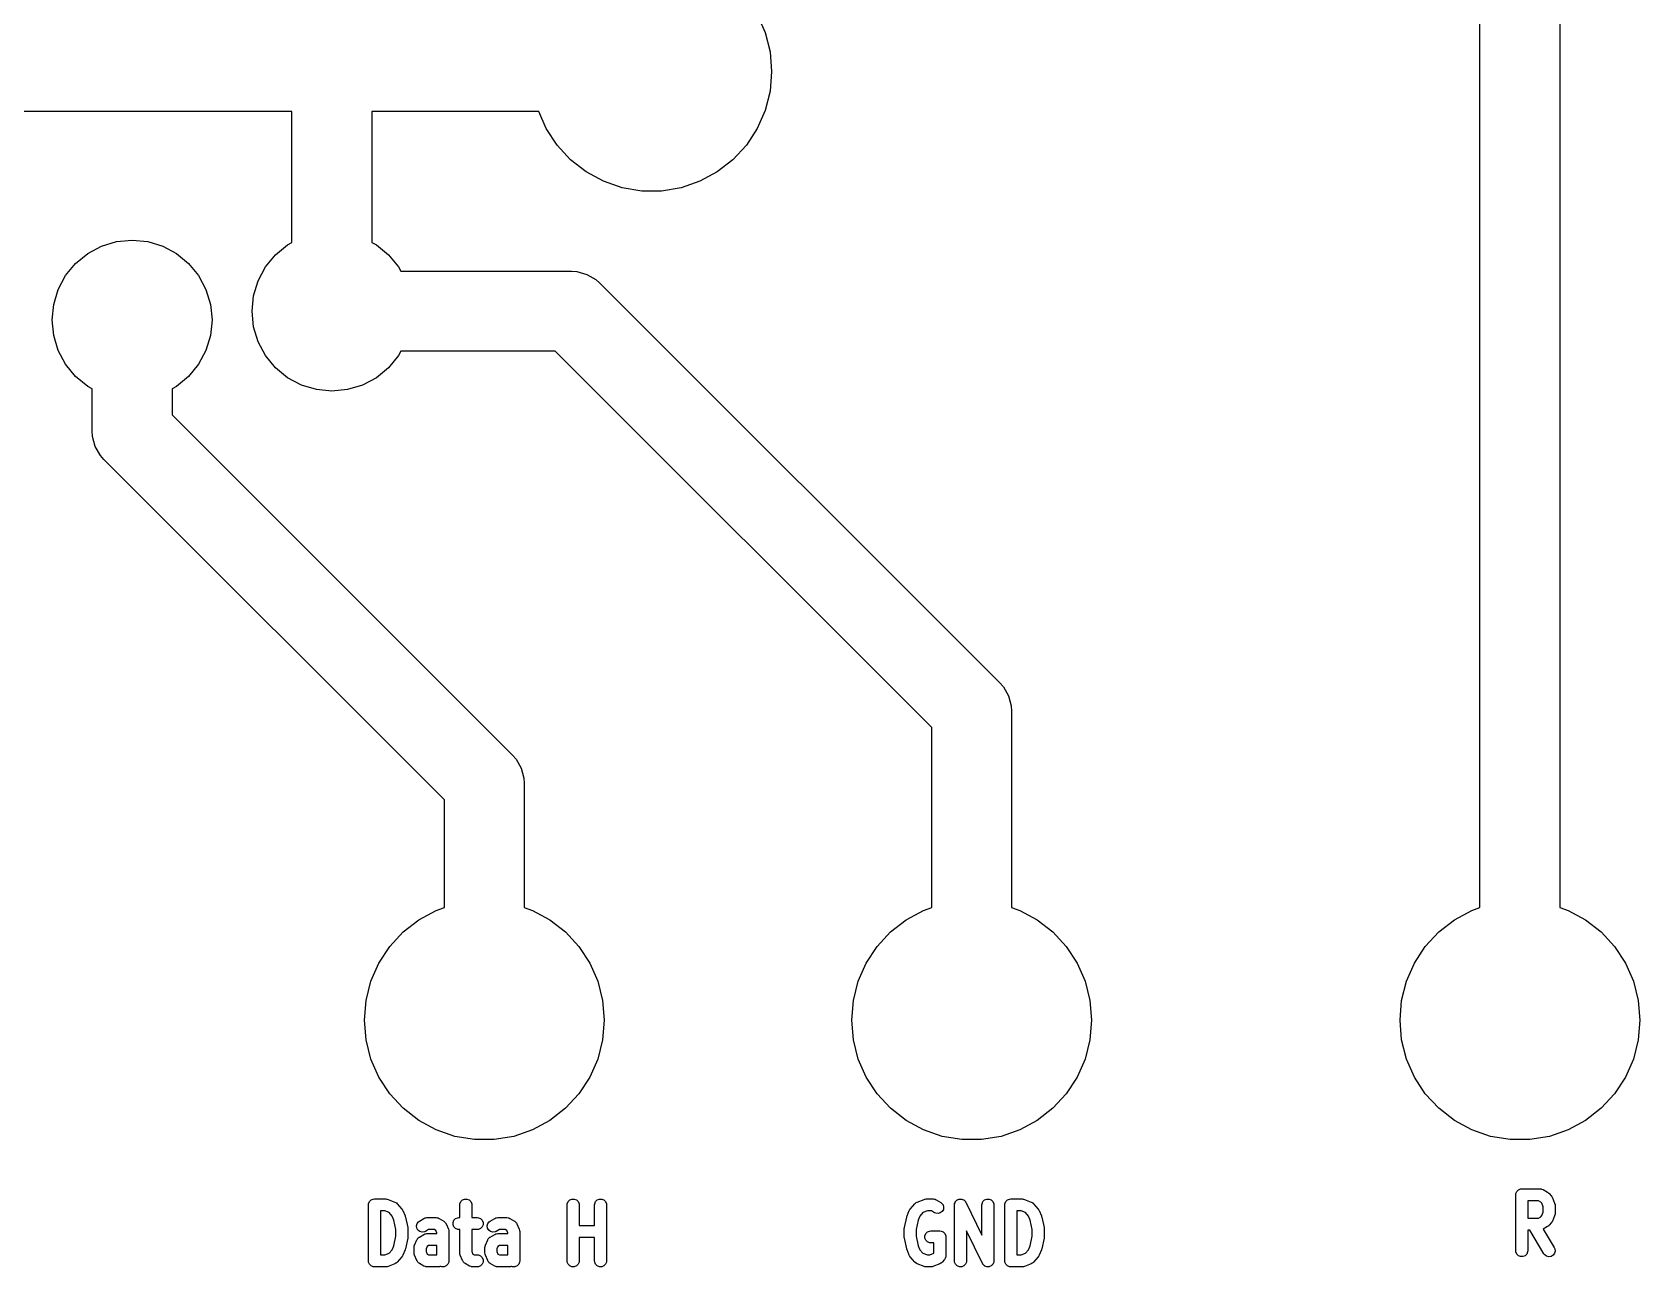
# Model space of a CAD drawing. Extents: x 133 to 168.5, y -122.5 to -86.4.
# Drawn here: x 148.4 to 168.51, y -120.11 to -104.65 of the extents above; entities that cross this region are included whole.
import ezdxf

# ---------------------------------------------------------------- set-up
doc = ezdxf.new("R2010")
doc.units = 0
doc.layers.add('BLACK', color=7, linetype='CONTINUOUS')

msp = doc.modelspace()

# ---------------------------------------------------------------- linework, layer by layer
at = {"layer": 'BLACK', "linetype": 'CONTINUOUS'}
for p, q in [((166.508, -115.609137), (166.508, -94)), ((167.508, -94), (167.508, -115.609137)), ((157.467211, -104.431579), (157.566726, -104.658451)), ((157.566726, -104.658451), (157.627542, -104.898608)), ((157.627542, -104.898608), (157.648, -105.1455)), ((157.648, -105.1455), (157.627542, -105.392392)), ((157.627542, -105.392392), (157.566726, -105.632549)), ((151.648, -105.6455), (144.590922, -105.6455)), ((151.648, -107.284327), (151.648, -105.6455)), ((154.734955, -105.6455), (152.648, -105.6455)), ((152.648, -105.6455), (152.648, -107.284327)), ((154.828789, -105.859421), (154.734955, -105.6455)), ((157.566726, -105.632549), (157.467211, -105.859421)), ((154.964289, -106.066819), (154.828789, -105.859421)), ((157.467211, -105.859421), (157.331711, -106.066819)), ((155.132078, -106.249086), (154.964289, -106.066819)), ((157.331711, -106.066819), (157.163922, -106.249086)), ((155.327578, -106.40125), (155.132078, -106.249086)), ((157.163922, -106.249086), (156.968422, -106.40125)), ((155.545457, -106.51916), (155.327578, -106.40125)), ((155.779772, -106.5996), (155.545457, -106.51916)), ((156.750543, -106.51916), (156.516228, -106.5996)), ((156.968422, -106.40125), (156.750543, -106.51916)), ((156.024131, -106.640377), (155.779772, -106.5996)), ((156.271869, -106.640377), (156.024131, -106.640377)), ((156.516228, -106.5996), (156.271869, -106.640377)), ((149.09243, -107.42253), (149.265317, -107.33012)), ((149.265317, -107.33012), (149.45291, -107.273215)), ((149.45291, -107.273215), (149.648, -107.254)), ((149.648, -107.254), (149.84309, -107.273215)), ((149.84309, -107.273215), (150.030683, -107.33012)), ((150.030683, -107.33012), (150.20357, -107.42253)), ((151.440893, -107.438393), (151.59243, -107.31403)), ((151.59243, -107.31403), (151.648, -107.284327)), ((152.648, -107.284327), (152.70357, -107.31403)), ((152.70357, -107.31403), (152.855107, -107.438393)), ((148.81653, -107.69843), (148.940893, -107.546893)), ((148.940893, -107.546893), (149.09243, -107.42253)), ((150.20357, -107.42253), (150.355107, -107.546893)), ((150.355107, -107.546893), (150.47947, -107.69843)), ((151.31653, -107.58993), (151.440893, -107.438393)), ((152.855107, -107.438393), (152.97947, -107.58993)), ((148.72412, -107.871317), (148.81653, -107.69843)), ((150.47947, -107.69843), (150.57188, -107.871317)), ((151.167215, -107.95041), (151.22412, -107.762817)), ((151.22412, -107.762817), (151.31653, -107.58993)), ((152.97947, -107.58993), (153.009173, -107.6455)), ((153.009173, -107.6455), (155.1455, -107.6455)), ((155.1455, -107.6455), (155.210748, -107.649777)), ((155.210748, -107.649777), (155.210763, -107.649777)), ((155.210763, -107.649777), (155.336842, -107.68356)), ((155.336842, -107.68356), (155.449881, -107.748823)), ((155.449881, -107.748823), (155.449896, -107.748838)), ((155.449896, -107.748838), (155.499053, -107.791947)), ((148.667215, -108.05891), (148.72412, -107.871317)), ((150.57188, -107.871317), (150.628785, -108.05891)), ((151.148, -108.1455), (151.167215, -107.95041)), ((155.499053, -107.791947), (160.503554, -112.796447)), ((148.648, -108.254), (148.667215, -108.05891)), ((150.628785, -108.05891), (150.648, -108.254)), ((151.167215, -108.34059), (151.148, -108.1455)), ((148.667215, -108.44909), (148.648, -108.254)), ((150.648, -108.254), (150.628785, -108.44909)), ((151.22412, -108.528183), (151.167215, -108.34059)), ((148.72412, -108.636683), (148.667215, -108.44909)), ((150.628785, -108.44909), (150.57188, -108.636683)), ((151.31653, -108.70107), (151.22412, -108.528183)), ((148.81653, -108.80957), (148.72412, -108.636683)), ((150.57188, -108.636683), (150.47947, -108.80957)), ((151.440893, -108.852607), (151.31653, -108.70107)), ((152.97947, -108.70107), (152.855107, -108.852607)), ((153.009173, -108.6455), (152.97947, -108.70107)), ((154.938394, -108.6455), (153.009173, -108.6455)), ((159.65, -113.357106), (154.938394, -108.6455)), ((148.940893, -108.961107), (148.81653, -108.80957)), ((149.09243, -109.08547), (148.940893, -108.961107)), ((150.355107, -108.961107), (150.20357, -109.08547)), ((150.47947, -108.80957), (150.355107, -108.961107)), ((151.59243, -108.97697), (151.440893, -108.852607)), ((151.765317, -109.06938), (151.59243, -108.97697)), ((152.70357, -108.97697), (152.530683, -109.06938)), ((152.855107, -108.852607), (152.70357, -108.97697)), ((149.148, -109.115172), (149.09243, -109.08547)), ((149.148, -109.648), (149.148, -109.115172)), ((150.20357, -109.08547), (150.148, -109.115172)), ((150.148, -109.115172), (150.148, -109.440894)), ((151.95291, -109.126285), (151.765317, -109.06938)), ((152.148, -109.1455), (151.95291, -109.126285)), ((152.34309, -109.126285), (152.148, -109.1455)), ((152.530683, -109.06938), (152.34309, -109.126285)), ((150.148, -109.440894), (154.407553, -113.700447)), ((149.152277, -109.713247), (149.148, -109.648)), ((149.152277, -109.713263), (149.152277, -109.713247)), ((149.18606, -109.839342), (149.152277, -109.713263)), ((149.251323, -109.952381), (149.18606, -109.839342)), ((149.251338, -109.952396), (149.251323, -109.952381)), ((149.294447, -110.001553), (149.251338, -109.952396)), ((153.554, -114.261106), (149.294447, -110.001553)), ((160.503554, -112.796447), (160.546661, -112.845603)), ((160.546661, -112.845603), (160.546677, -112.845619)), ((160.546677, -112.845619), (160.61194, -112.958658)), ((160.61194, -112.958658), (160.645723, -113.084737)), ((160.645723, -113.084737), (160.645723, -113.084752)), ((160.645723, -113.084752), (160.65, -113.15)), ((160.65, -113.15), (160.65, -115.609137)), ((159.65, -115.609137), (159.65, -113.357106)), ((154.407553, -113.700447), (154.450661, -113.749603)), ((154.450661, -113.749603), (154.450677, -113.749619)), ((154.450677, -113.749619), (154.51594, -113.862658)), ((154.51594, -113.862658), (154.549723, -113.988737)), ((154.549723, -113.988737), (154.549723, -113.988752)), ((154.549723, -113.988752), (154.554, -114.054)), ((154.554, -114.054), (154.554, -115.609137)), ((153.554, -115.609137), (153.554, -114.261106)), ((153.451457, -115.64434), (153.554, -115.609137)), ((154.554, -115.609137), (154.656543, -115.64434)), ((159.547457, -115.64434), (159.65, -115.609137)), ((160.65, -115.609137), (160.752543, -115.64434)), ((166.405457, -115.64434), (166.508, -115.609137)), ((167.508, -115.609137), (167.610543, -115.64434)), ((153.038078, -115.914414), (153.233578, -115.76225)), ((153.233578, -115.76225), (153.451457, -115.64434)), ((154.656543, -115.64434), (154.874422, -115.76225)), ((154.874422, -115.76225), (155.069922, -115.914414)), ((159.134078, -115.914414), (159.329578, -115.76225)), ((159.329578, -115.76225), (159.547457, -115.64434)), ((160.752543, -115.64434), (160.970422, -115.76225)), ((160.970422, -115.76225), (161.165922, -115.914414)), ((165.992078, -115.914414), (166.187578, -115.76225)), ((166.187578, -115.76225), (166.405457, -115.64434)), ((167.610543, -115.64434), (167.828422, -115.76225)), ((167.828422, -115.76225), (168.023922, -115.914414)), ((152.870289, -116.096681), (153.038078, -115.914414)), ((155.069922, -115.914414), (155.237711, -116.096681)), ((158.966289, -116.096681), (159.134078, -115.914414)), ((161.165922, -115.914414), (161.333711, -116.096681)), ((165.824289, -116.096681), (165.992078, -115.914414)), ((168.023922, -115.914414), (168.191711, -116.096681)), ((152.734789, -116.304079), (152.870289, -116.096681)), ((155.237711, -116.096681), (155.373211, -116.304079)), ((158.830789, -116.304079), (158.966289, -116.096681)), ((161.333711, -116.096681), (161.469211, -116.304079)), ((165.688789, -116.304079), (165.824289, -116.096681)), ((168.191711, -116.096681), (168.327211, -116.304079)), ((152.635274, -116.530951), (152.734789, -116.304079)), ((155.373211, -116.304079), (155.472726, -116.530951)), ((158.731274, -116.530951), (158.830789, -116.304079)), ((161.469211, -116.304079), (161.568726, -116.530951)), ((165.589274, -116.530951), (165.688789, -116.304079)), ((168.327211, -116.304079), (168.426726, -116.530951)), ((152.574458, -116.771108), (152.635274, -116.530951)), ((155.472726, -116.530951), (155.533542, -116.771108)), ((158.670458, -116.771108), (158.731274, -116.530951)), ((161.568726, -116.530951), (161.629542, -116.771108)), ((165.528458, -116.771108), (165.589274, -116.530951)), ((168.426726, -116.530951), (168.487542, -116.771108)), ((152.554, -117.018), (152.574458, -116.771108)), ((155.533542, -116.771108), (155.554, -117.018)), ((158.65, -117.018), (158.670458, -116.771108)), ((161.629542, -116.771108), (161.65, -117.018)), ((165.508, -117.018), (165.528458, -116.771108)), ((168.487542, -116.771108), (168.508, -117.018)), ((152.574458, -117.264892), (152.554, -117.018)), ((155.554, -117.018), (155.533542, -117.264892)), ((158.670458, -117.264892), (158.65, -117.018)), ((161.65, -117.018), (161.629542, -117.264892)), ((165.528458, -117.264892), (165.508, -117.018)), ((168.508, -117.018), (168.487542, -117.264892)), ((152.635274, -117.505049), (152.574458, -117.264892)), ((155.533542, -117.264892), (155.472726, -117.505049)), ((158.731274, -117.505049), (158.670458, -117.264892)), ((161.629542, -117.264892), (161.568726, -117.505049)), ((165.589274, -117.505049), (165.528458, -117.264892)), ((168.487542, -117.264892), (168.426726, -117.505049)), ((152.734789, -117.731921), (152.635274, -117.505049)), ((155.472726, -117.505049), (155.373211, -117.731921)), ((158.830789, -117.731921), (158.731274, -117.505049)), ((161.568726, -117.505049), (161.469211, -117.731921)), ((165.688789, -117.731921), (165.589274, -117.505049)), ((168.426726, -117.505049), (168.327211, -117.731921)), ((152.870289, -117.939319), (152.734789, -117.731921)), ((155.373211, -117.731921), (155.237711, -117.939319)), ((158.966289, -117.939319), (158.830789, -117.731921)), ((161.469211, -117.731921), (161.333711, -117.939319)), ((165.824289, -117.939319), (165.688789, -117.731921)), ((168.327211, -117.731921), (168.191711, -117.939319)), ((153.038078, -118.121586), (152.870289, -117.939319)), ((155.237711, -117.939319), (155.069922, -118.121586)), ((159.134078, -118.121586), (158.966289, -117.939319)), ((161.333711, -117.939319), (161.165922, -118.121586)), ((165.992078, -118.121586), (165.824289, -117.939319)), ((168.191711, -117.939319), (168.023922, -118.121586)), ((153.233578, -118.27375), (153.038078, -118.121586)), ((155.069922, -118.121586), (154.874422, -118.27375)), ((159.329578, -118.27375), (159.134078, -118.121586)), ((161.165922, -118.121586), (160.970422, -118.27375)), ((166.187578, -118.27375), (165.992078, -118.121586)), ((168.023922, -118.121586), (167.828422, -118.27375)), ((153.451457, -118.39166), (153.233578, -118.27375)), ((153.685772, -118.4721), (153.451457, -118.39166)), ((154.656543, -118.39166), (154.422228, -118.4721)), ((154.874422, -118.27375), (154.656543, -118.39166)), ((159.547457, -118.39166), (159.329578, -118.27375)), ((159.781772, -118.4721), (159.547457, -118.39166)), ((160.752543, -118.39166), (160.518228, -118.4721)), ((160.970422, -118.27375), (160.752543, -118.39166)), ((166.405457, -118.39166), (166.187578, -118.27375)), ((166.639772, -118.4721), (166.405457, -118.39166)), ((167.610543, -118.39166), (167.376228, -118.4721)), ((167.828422, -118.27375), (167.610543, -118.39166)), ((153.930131, -118.512877), (153.685772, -118.4721)), ((154.177869, -118.512877), (153.930131, -118.512877)), ((154.422228, -118.4721), (154.177869, -118.512877)), ((160.026131, -118.512877), (159.781772, -118.4721)), ((160.273869, -118.512877), (160.026131, -118.512877)), ((160.518228, -118.4721), (160.273869, -118.512877)), ((166.884131, -118.512877), (166.639772, -118.4721)), ((167.131869, -118.512877), (166.884131, -118.512877)), ((167.376228, -118.4721), (167.131869, -118.512877)), ((166.955409, -119.203777), (166.95685, -119.189145)), ((166.955409, -119.903777), (166.955409, -119.203777)), ((166.95685, -119.189145), (166.968049, -119.162109)), ((166.968049, -119.162109), (166.988741, -119.141417)), ((166.988741, -119.141417), (167.015777, -119.130218)), ((167.015777, -119.130218), (167.030409, -119.128777)), ((167.030409, -119.128777), (167.25898, -119.128777)), ((167.25898, -119.128777), (167.273612, -119.130218)), ((167.273612, -119.130218), (167.278338, -119.132175)), ((167.278338, -119.132175), (167.283405, -119.132866)), ((167.283405, -119.132866), (167.29677, -119.138993)), ((167.29677, -119.138993), (167.353913, -119.172326)), ((167.353913, -119.172326), (167.360725, -119.177254)), ((167.360725, -119.177254), (167.362452, -119.17813)), ((167.362452, -119.17813), (167.36404, -119.179652)), ((167.36404, -119.179652), (167.365825, -119.180943)), ((167.365825, -119.180943), (167.366997, -119.182485)), ((167.366997, -119.182485), (167.373068, -119.188302)), ((167.373068, -119.188302), (167.401639, -119.221636)), ((167.401639, -119.221636), (167.405163, -119.226673)), ((167.405163, -119.226673), (167.406541, -119.228018)), ((167.406541, -119.228018), (167.408153, -119.230947)), ((167.408153, -119.230947), (167.410067, -119.233683)), ((167.410067, -119.233683), (167.410664, -119.235509)), ((167.410664, -119.235509), (167.41363, -119.240899)), ((167.41363, -119.240899), (167.442202, -119.307566)), ((152.604409, -119.330777), (152.60585, -119.316145)), ((152.604409, -120.030777), (152.604409, -119.330777)), ((152.60585, -119.316145), (152.617049, -119.289109)), ((152.617049, -119.289109), (152.637741, -119.268417)), ((152.637741, -119.268417), (152.664777, -119.257218)), ((152.664777, -119.257218), (152.679409, -119.255777)), ((152.679409, -119.255777), (152.822266, -119.255777)), ((152.808197, -119.405777), (152.754409, -119.405777)), ((152.754409, -119.405777), (152.754409, -119.955777)), ((152.863272, -119.427195), (152.808197, -119.405777)), ((152.822266, -119.255777), (152.834096, -119.256942)), ((152.834096, -119.256942), (152.83529, -119.256916)), ((152.83529, -119.256916), (152.836082, -119.257137)), ((152.836082, -119.257137), (152.836898, -119.257218)), ((152.836898, -119.257218), (152.837997, -119.257673)), ((152.837997, -119.257673), (152.849449, -119.260877)), ((152.849449, -119.260877), (152.935163, -119.294209)), ((152.900709, -119.470872), (152.863272, -119.427195)), ((152.935163, -119.294209), (152.948278, -119.300856)), ((152.948278, -119.300856), (152.950975, -119.303438)), ((152.950975, -119.303438), (152.954308, -119.305129)), ((152.954308, -119.305129), (152.964924, -119.315301)), ((152.964924, -119.315301), (153.022068, -119.381968)), ((153.022068, -119.381968), (153.025594, -119.387008)), ((153.025594, -119.387008), (153.026971, -119.388352)), ((153.026971, -119.388352), (153.02858, -119.391276)), ((153.02858, -119.391276), (153.030496, -119.394015)), ((153.030496, -119.394015), (153.031094, -119.395846)), ((153.031094, -119.395846), (153.034059, -119.401234)), ((153.034059, -119.401234), (153.06263, -119.4679)), ((153.747266, -119.330777), (153.748707, -119.316145)), ((153.747266, -119.48911), (153.747266, -119.330777)), ((153.748707, -119.316145), (153.759906, -119.289109)), ((153.759906, -119.289109), (153.780598, -119.268417)), ((153.780598, -119.268417), (153.807634, -119.257218)), ((153.807634, -119.257218), (153.836898, -119.257218)), ((153.836898, -119.257218), (153.863934, -119.268417)), ((153.863934, -119.268417), (153.884626, -119.289109)), ((153.884626, -119.289109), (153.895825, -119.316145)), ((153.895825, -119.316145), (153.897266, -119.330777)), ((153.897266, -119.330777), (153.897266, -119.48911)), ((155.090123, -119.330777), (155.091564, -119.316145)), ((155.090123, -120.030777), (155.090123, -119.330777)), ((155.091564, -119.316145), (155.102763, -119.289109)), ((155.102763, -119.289109), (155.123455, -119.268417)), ((155.123455, -119.268417), (155.150491, -119.257218)), ((155.150491, -119.257218), (155.179755, -119.257218)), ((155.179755, -119.257218), (155.206791, -119.268417)), ((155.206791, -119.268417), (155.227483, -119.289109)), ((155.227483, -119.289109), (155.238682, -119.316145)), ((155.238682, -119.316145), (155.240123, -119.330777)), ((155.240123, -119.330777), (155.240123, -119.58911)), ((155.43298, -119.330777), (155.434421, -119.316145)), ((155.43298, -119.58911), (155.43298, -119.330777)), ((155.434421, -119.316145), (155.44562, -119.289109)), ((155.44562, -119.289109), (155.466312, -119.268417)), ((155.466312, -119.268417), (155.493348, -119.257218)), ((155.493348, -119.257218), (155.522612, -119.257218)), ((155.522612, -119.257218), (155.549648, -119.268417)), ((155.549648, -119.268417), (155.57034, -119.289109)), ((155.57034, -119.289109), (155.581539, -119.316145)), ((155.581539, -119.316145), (155.58298, -119.330777)), ((155.58298, -119.330777), (155.58298, -120.030777)), ((159.341473, -119.467901), (159.370044, -119.401234)), ((159.370044, -119.401234), (159.373008, -119.395846)), ((159.373008, -119.395846), (159.373607, -119.394015)), ((159.373607, -119.394015), (159.375522, -119.391277)), ((159.375522, -119.391277), (159.377132, -119.388352)), ((159.377132, -119.388352), (159.37851, -119.387006)), ((159.37851, -119.387006), (159.382036, -119.381968)), ((159.382036, -119.381968), (159.439179, -119.3153)), ((159.439179, -119.3153), (159.449795, -119.305129)), ((159.449795, -119.305129), (159.453127, -119.303438)), ((159.453127, -119.303438), (159.455825, -119.300856)), ((159.455825, -119.300856), (159.46894, -119.29421)), ((159.46894, -119.29421), (159.554653, -119.260877)), ((159.540831, -119.427194), (159.503395, -119.470869)), ((159.595908, -119.405777), (159.540831, -119.427194)), ((159.554653, -119.260877), (159.566106, -119.257673)), ((159.566106, -119.257673), (159.567205, -119.257218)), ((159.567205, -119.257218), (159.56802, -119.257137)), ((159.56802, -119.257137), (159.568813, -119.256916)), ((159.568813, -119.256916), (159.570006, -119.256942)), ((159.570006, -119.256942), (159.581837, -119.255777)), ((159.581837, -119.255777), (159.667552, -119.255777)), ((159.647276, -119.405777), (159.595908, -119.405777)), ((159.686904, -119.428894), (159.647276, -119.405777)), ((159.667552, -119.255777), (159.682184, -119.257218)), ((159.682184, -119.257218), (159.686909, -119.259175)), ((159.700269, -119.435022), (159.686904, -119.428894)), ((159.686909, -119.259175), (159.691978, -119.259866)), ((159.691978, -119.259866), (159.705342, -119.265994)), ((159.729265, -119.438971), (159.700269, -119.435022)), ((159.705342, -119.265994), (159.762485, -119.299327)), ((159.757564, -119.431524), (159.729265, -119.438971)), ((159.78086, -119.413813), (159.757564, -119.431524)), ((159.762485, -119.299327), (159.774398, -119.307944)), ((159.774398, -119.307944), (159.792108, -119.33124)), ((159.795606, -119.388536), (159.78086, -119.413813)), ((159.792108, -119.33124), (159.799555, -119.35954)), ((159.799555, -119.35954), (159.795606, -119.388536)), ((159.935409, -119.330777), (159.9362, -119.322744)), ((159.935409, -120.030777), (159.935409, -119.330777)), ((159.936077, -119.320787), (159.93652, -119.319492)), ((159.9362, -119.322744), (159.936077, -119.320787)), ((159.93652, -119.319492), (159.93685, -119.316145)), ((159.93685, -119.316145), (159.941563, -119.304764)), ((159.941563, -119.304764), (159.945558, -119.293102)), ((159.945558, -119.293102), (159.947136, -119.291311)), ((159.947136, -119.291311), (159.948049, -119.289109)), ((159.948049, -119.289109), (159.95676, -119.280397)), ((159.95676, -119.280397), (159.964912, -119.271153)), ((159.964912, -119.271153), (159.967054, -119.270103)), ((159.967054, -119.270103), (159.968741, -119.268417)), ((159.968741, -119.268417), (159.980123, -119.263702)), ((159.980123, -119.263702), (159.991193, -119.25828)), ((159.991193, -119.25828), (159.993574, -119.25813)), ((159.993574, -119.25813), (159.995777, -119.257218)), ((159.995777, -119.257218), (160.008096, -119.257218)), ((160.008096, -119.257218), (160.020399, -119.256445)), ((160.020399, -119.256445), (160.022656, -119.257218)), ((160.022656, -119.257218), (160.025041, -119.257218)), ((160.025041, -119.257218), (160.036421, -119.261931)), ((160.036421, -119.261931), (160.048084, -119.265926)), ((160.048084, -119.265926), (160.049874, -119.267504)), ((160.049874, -119.267504), (160.052077, -119.268417)), ((160.052077, -119.268417), (160.060788, -119.277128)), ((160.060788, -119.277128), (160.070033, -119.28528)), ((160.070033, -119.28528), (160.071802, -119.288142)), ((160.071802, -119.288142), (160.072769, -119.289109)), ((160.072769, -119.289109), (160.073518, -119.290919)), ((160.073518, -119.290919), (160.077764, -119.297787)), ((160.077764, -119.297787), (160.278266, -119.707145)), ((160.278266, -119.330777), (160.279707, -119.316145)), ((160.278266, -119.707145), (160.278266, -119.330777)), ((160.279707, -119.316145), (160.290906, -119.289109)), ((160.290906, -119.289109), (160.311598, -119.268417)), ((160.311598, -119.268417), (160.338634, -119.257218)), ((160.338634, -119.257218), (160.367898, -119.257218)), ((160.367898, -119.257218), (160.394934, -119.268417)), ((160.394934, -119.268417), (160.415626, -119.289109)), ((160.415626, -119.289109), (160.426825, -119.316145)), ((160.426825, -119.316145), (160.428266, -119.330777)), ((160.428266, -119.330777), (160.428266, -120.030777)), ((160.56398, -119.330777), (160.565421, -119.316145)), ((160.56398, -120.030777), (160.56398, -119.330777)), ((160.565421, -119.316145), (160.57662, -119.289109)), ((160.57662, -119.289109), (160.597312, -119.268417)), ((160.597312, -119.268417), (160.624348, -119.257218)), ((160.624348, -119.257218), (160.63898, -119.255777)), ((160.63898, -119.255777), (160.781837, -119.255777)), ((160.767768, -119.405777), (160.71398, -119.405777)), ((160.71398, -119.405777), (160.71398, -119.955777)), ((160.822843, -119.427195), (160.767768, -119.405777)), ((160.781837, -119.255777), (160.793667, -119.256942)), ((160.793667, -119.256942), (160.794861, -119.256916)), ((160.794861, -119.256916), (160.795653, -119.257137)), ((160.795653, -119.257137), (160.796469, -119.257218)), ((160.796469, -119.257218), (160.797568, -119.257673)), ((160.797568, -119.257673), (160.80902, -119.260877)), ((160.80902, -119.260877), (160.894734, -119.294209)), ((160.86028, -119.470872), (160.822843, -119.427195)), ((160.894734, -119.294209), (160.907849, -119.300856)), ((160.907849, -119.300856), (160.910546, -119.303438)), ((160.910546, -119.303438), (160.913879, -119.305129)), ((160.913879, -119.305129), (160.924495, -119.315301)), ((160.924495, -119.315301), (160.981639, -119.381968)), ((160.981639, -119.381968), (160.985165, -119.387008)), ((160.985165, -119.387008), (160.986542, -119.388352)), ((160.986542, -119.388352), (160.988151, -119.391276)), ((160.988151, -119.391276), (160.990067, -119.394015)), ((160.990067, -119.394015), (160.990665, -119.395846)), ((160.990665, -119.395846), (160.99363, -119.401234)), ((160.99363, -119.401234), (161.022201, -119.4679)), ((167.238704, -119.278777), (167.105409, -119.278777)), ((167.105409, -119.278777), (167.105409, -119.495444)), ((167.267408, -119.29552), (167.238704, -119.278777)), ((167.280279, -119.310537), (167.267408, -119.29552)), ((167.280278, -119.463684), (167.298266, -119.421714)), ((167.298266, -119.352504), (167.280279, -119.310537)), ((167.298266, -119.421714), (167.298266, -119.352504)), ((167.442202, -119.307566), (167.446641, -119.321582)), ((167.446641, -119.452638), (167.442202, -119.466654)), ((167.446641, -119.321582), (167.446646, -119.322047)), ((167.446646, -119.452172), (167.446641, -119.452638)), ((167.446646, -119.322047), (167.446825, -119.322478)), ((167.446825, -119.451742), (167.446646, -119.452172)), ((167.446825, -119.322478), (167.448266, -119.33711)), ((167.448266, -119.43711), (167.446825, -119.451742)), ((167.448266, -119.33711), (167.448266, -119.43711)), ((152.921886, -119.520286), (152.900709, -119.470872)), ((152.947266, -119.638722), (152.921886, -119.520286)), ((152.947266, -119.722831), (152.947266, -119.638722)), ((153.06263, -119.4679), (153.064832, -119.474854)), ((153.064832, -119.474854), (153.067029, -119.481729)), ((153.067029, -119.481729), (153.095601, -119.615062)), ((153.095601, -119.615062), (153.095685, -119.615808)), ((153.095685, -119.615808), (153.095825, -119.616145)), ((153.095825, -119.616145), (153.096491, -119.622916)), ((153.096491, -119.622916), (153.097258, -119.629671)), ((153.097258, -119.629671), (153.097192, -119.630028)), ((153.097192, -119.630028), (153.097266, -119.630777)), ((153.097266, -119.630777), (153.097266, -119.730777)), ((153.204548, -119.592874), (153.211995, -119.564575)), ((153.208498, -119.62187), (153.204548, -119.592874)), ((153.223243, -119.647147), (153.208498, -119.62187)), ((153.211995, -119.564575), (153.229706, -119.541278)), ((153.24654, -119.664858), (153.223243, -119.647147)), ((153.229706, -119.541278), (153.241618, -119.532661)), ((153.241618, -119.532661), (153.298761, -119.499327)), ((153.298761, -119.499327), (153.312126, -119.493199)), ((153.312126, -119.493199), (153.317194, -119.492508)), ((153.317194, -119.492508), (153.32192, -119.490551)), ((153.356828, -119.63911), (153.3172, -119.662227)), ((153.32192, -119.490551), (153.336552, -119.48911)), ((153.336552, -119.48911), (153.450837, -119.48911)), ((153.430561, -119.63911), (153.356828, -119.63911)), ((153.448799, -119.649749), (153.430561, -119.63911)), ((153.461552, -119.679504), (153.448799, -119.649749)), ((153.450837, -119.48911), (153.465469, -119.490551)), ((153.465469, -119.490551), (153.470194, -119.492508)), ((153.470194, -119.492508), (153.475263, -119.493199)), ((153.475263, -119.493199), (153.488628, -119.499327)), ((153.488628, -119.499327), (153.545771, -119.532661)), ((153.545771, -119.532661), (153.547856, -119.534169)), ((153.547856, -119.534169), (153.548883, -119.53458)), ((153.548883, -119.53458), (153.550197, -119.535863)), ((153.550197, -119.535863), (153.557684, -119.541278)), ((153.557684, -119.541278), (153.563249, -119.548599)), ((153.563249, -119.548599), (153.569827, -119.555018)), ((153.569827, -119.555018), (153.57428, -119.56311)), ((153.57428, -119.56311), (153.575394, -119.564575)), ((153.575394, -119.564575), (153.575675, -119.565645)), ((153.575675, -119.565645), (153.576916, -119.567899)), ((153.576916, -119.567899), (153.605488, -119.634566)), ((153.605488, -119.634566), (153.609927, -119.648582)), ((153.609927, -119.648582), (153.609932, -119.649047)), ((153.609932, -119.649047), (153.610111, -119.649478)), ((153.610111, -119.649478), (153.611552, -119.66411)), ((153.662992, -119.549478), (153.674191, -119.522442)), ((153.662992, -119.578742), (153.662992, -119.549478)), ((153.674191, -119.605778), (153.662992, -119.578742)), ((153.674191, -119.522442), (153.694883, -119.50175)), ((153.694883, -119.62647), (153.674191, -119.605778)), ((153.694883, -119.50175), (153.721919, -119.490551)), ((153.721919, -119.637669), (153.694883, -119.62647)), ((153.721919, -119.490551), (153.736551, -119.48911)), ((153.736551, -119.63911), (153.721919, -119.637669)), ((153.736551, -119.48911), (153.747266, -119.48911)), ((153.747266, -119.63911), (153.736551, -119.63911)), ((153.747266, -119.930777), (153.747266, -119.63911)), ((153.897266, -119.48911), (153.965123, -119.48911)), ((153.965123, -119.63911), (153.897266, -119.63911)), ((153.897266, -119.63911), (153.897266, -119.915383)), ((153.965123, -119.48911), (153.979755, -119.490551)), ((153.979755, -119.637669), (153.965123, -119.63911)), ((153.979755, -119.490551), (154.006791, -119.50175)), ((154.006791, -119.62647), (153.979755, -119.637669)), ((154.006791, -119.50175), (154.027483, -119.522442)), ((154.027483, -119.605778), (154.006791, -119.62647)), ((154.027483, -119.522442), (154.038682, -119.549478)), ((154.038682, -119.578742), (154.027483, -119.605778)), ((154.038682, -119.549478), (154.038682, -119.578742)), ((154.090262, -119.592874), (154.097709, -119.564575)), ((154.094212, -119.62187), (154.090262, -119.592874)), ((154.108957, -119.647147), (154.094212, -119.62187)), ((154.097709, -119.564575), (154.11542, -119.541278)), ((154.132254, -119.664858), (154.108957, -119.647147)), ((154.11542, -119.541278), (154.127332, -119.532661)), ((154.127332, -119.532661), (154.184475, -119.499327)), ((154.184475, -119.499327), (154.19784, -119.493199)), ((154.19784, -119.493199), (154.202908, -119.492508)), ((154.202908, -119.492508), (154.207634, -119.490551)), ((154.242542, -119.63911), (154.202914, -119.662227)), ((154.207634, -119.490551), (154.222266, -119.48911)), ((154.222266, -119.48911), (154.336551, -119.48911)), ((154.316275, -119.63911), (154.242542, -119.63911)), ((154.334513, -119.649749), (154.316275, -119.63911)), ((154.347266, -119.679504), (154.334513, -119.649749)), ((154.336551, -119.48911), (154.351183, -119.490551)), ((154.351183, -119.490551), (154.355908, -119.492508)), ((154.355908, -119.492508), (154.360977, -119.493199)), ((154.360977, -119.493199), (154.374342, -119.499327)), ((154.374342, -119.499327), (154.431485, -119.532661)), ((154.431485, -119.532661), (154.43357, -119.534169)), ((154.43357, -119.534169), (154.434597, -119.53458)), ((154.434597, -119.53458), (154.435911, -119.535863)), ((154.435911, -119.535863), (154.443398, -119.541278)), ((154.443398, -119.541278), (154.448963, -119.548599)), ((154.448963, -119.548599), (154.455541, -119.555018)), ((154.455541, -119.555018), (154.459994, -119.56311)), ((154.459994, -119.56311), (154.461108, -119.564575)), ((154.461108, -119.564575), (154.461389, -119.565645)), ((154.461389, -119.565645), (154.46263, -119.567899)), ((154.46263, -119.567899), (154.491202, -119.634566)), ((154.491202, -119.634566), (154.495641, -119.648582)), ((154.495641, -119.648582), (154.495646, -119.649047)), ((154.495646, -119.649047), (154.495825, -119.649478)), ((154.495825, -119.649478), (154.497266, -119.66411)), ((155.240123, -119.58911), (155.43298, -119.58911)), ((159.306837, -119.630777), (159.30691, -119.630028)), ((159.306837, -119.730777), (159.306837, -119.630777)), ((159.306845, -119.629671), (159.307611, -119.622916)), ((159.30691, -119.630028), (159.306845, -119.629671)), ((159.307611, -119.622916), (159.308278, -119.616145)), ((159.308278, -119.616145), (159.308417, -119.615808)), ((159.308417, -119.615808), (159.308502, -119.615062)), ((159.308502, -119.615062), (159.337074, -119.481729)), ((159.337074, -119.481729), (159.339288, -119.474797)), ((159.339288, -119.474797), (159.341473, -119.467901)), ((159.482216, -119.520286), (159.456837, -119.638722)), ((159.456837, -119.638722), (159.456837, -119.722831)), ((159.503395, -119.470869), (159.482216, -119.520286)), ((160.285911, -120.063767), (160.085409, -119.654408)), ((160.085409, -119.654408), (160.085409, -120.030777)), ((160.881457, -119.520286), (160.86028, -119.470872)), ((160.906837, -119.638722), (160.881457, -119.520286)), ((160.906837, -119.722831), (160.906837, -119.638722)), ((161.022201, -119.4679), (161.024403, -119.474854)), ((161.024403, -119.474854), (161.0266, -119.481729)), ((161.0266, -119.481729), (161.055172, -119.615062)), ((161.055172, -119.615062), (161.055256, -119.615808)), ((161.055256, -119.615808), (161.055396, -119.616145)), ((161.055396, -119.616145), (161.056062, -119.622916)), ((161.056062, -119.622916), (161.056829, -119.629671)), ((161.056829, -119.629671), (161.056763, -119.630028)), ((161.056763, -119.630028), (161.056837, -119.630777)), ((161.056837, -119.630777), (161.056837, -119.730777)), ((167.105409, -119.495444), (167.238704, -119.495444)), ((167.130802, -119.645444), (167.105409, -119.645444)), ((167.105409, -119.645444), (167.105409, -119.903777)), ((167.308954, -119.942364), (167.130802, -119.645444)), ((167.238704, -119.495444), (167.267409, -119.478698)), ((167.267409, -119.478698), (167.280278, -119.463684)), ((167.353914, -119.601893), (167.298866, -119.634004)), ((167.298866, -119.634004), (167.437578, -119.86519)), ((167.360724, -119.596966), (167.353914, -119.601893)), ((167.362451, -119.596091), (167.360724, -119.596966)), ((167.364039, -119.594568), (167.362451, -119.596091)), ((167.365827, -119.593276), (167.364039, -119.594568)), ((167.367001, -119.59173), (167.365827, -119.593276)), ((167.373067, -119.585919), (167.367001, -119.59173)), ((167.401638, -119.552586), (167.373067, -119.585919)), ((167.405163, -119.547547), (167.401638, -119.552586)), ((167.406541, -119.546203), (167.405163, -119.547547)), ((167.40815, -119.543277), (167.406541, -119.546203)), ((167.410067, -119.540539), (167.40815, -119.543277)), ((167.410665, -119.538708), (167.410067, -119.540539)), ((167.41363, -119.533321), (167.410665, -119.538708)), ((167.442202, -119.466654), (167.41363, -119.533321)), ((152.900709, -119.890681), (152.921886, -119.841267)), ((152.921886, -119.841267), (152.947266, -119.722831)), ((153.095601, -119.746492), (153.067029, -119.879825)), ((153.095685, -119.745745), (153.095601, -119.746492)), ((153.095825, -119.745409), (153.095685, -119.745745)), ((153.096491, -119.738637), (153.095825, -119.745409)), ((153.097258, -119.731883), (153.096491, -119.738637)), ((153.097266, -119.730777), (153.097192, -119.731525)), ((153.097192, -119.731525), (153.097258, -119.731883)), ((153.175837, -119.86411), (153.177278, -119.849478)), ((153.177278, -119.849478), (153.177456, -119.849047)), ((153.177456, -119.849047), (153.177462, -119.848582)), ((153.177462, -119.848582), (153.181901, -119.834565)), ((153.181901, -119.834565), (153.210474, -119.767899)), ((153.210474, -119.767899), (153.211712, -119.765648)), ((153.211712, -119.765648), (153.211995, -119.764575)), ((153.211995, -119.764575), (153.21311, -119.763107)), ((153.21311, -119.763107), (153.217562, -119.755018)), ((153.217562, -119.755018), (153.224141, -119.748597)), ((153.224141, -119.748597), (153.229706, -119.741278)), ((153.229706, -119.741278), (153.23719, -119.735864)), ((153.23719, -119.735864), (153.238506, -119.73458)), ((153.238506, -119.73458), (153.239533, -119.734169)), ((153.239533, -119.734169), (153.241618, -119.732661)), ((153.241618, -119.732661), (153.298761, -119.699327)), ((153.274839, -119.672305), (153.24654, -119.664858)), ((153.303835, -119.668355), (153.274839, -119.672305)), ((153.298761, -119.699327), (153.312126, -119.693199)), ((153.3172, -119.662227), (153.303835, -119.668355)), ((153.312126, -119.693199), (153.317194, -119.692508)), ((153.317194, -119.692508), (153.32192, -119.690551)), ((153.32192, -119.690551), (153.336552, -119.68911)), ((153.33859, -119.849749), (153.325837, -119.879505)), ((153.336552, -119.68911), (153.459133, -119.68911)), ((153.356828, -119.83911), (153.33859, -119.849749)), ((153.461552, -119.83911), (153.356828, -119.83911)), ((153.459133, -119.68911), (153.461552, -119.687698)), ((153.461552, -119.687698), (153.461552, -119.679504)), ((153.461552, -119.954365), (153.461552, -119.83911)), ((153.611552, -119.66411), (153.611552, -120.030777)), ((154.061551, -119.86411), (154.062992, -119.849478)), ((154.062992, -119.849478), (154.06317, -119.849047)), ((154.06317, -119.849047), (154.063176, -119.848582)), ((154.063176, -119.848582), (154.067615, -119.834565)), ((154.067615, -119.834565), (154.096188, -119.767899)), ((154.096188, -119.767899), (154.097426, -119.765648)), ((154.097426, -119.765648), (154.097709, -119.764575)), ((154.097709, -119.764575), (154.098824, -119.763107)), ((154.098824, -119.763107), (154.103276, -119.755018)), ((154.103276, -119.755018), (154.109855, -119.748597)), ((154.109855, -119.748597), (154.11542, -119.741278)), ((154.11542, -119.741278), (154.122904, -119.735864)), ((154.122904, -119.735864), (154.12422, -119.73458)), ((154.12422, -119.73458), (154.125247, -119.734169)), ((154.125247, -119.734169), (154.127332, -119.732661)), ((154.127332, -119.732661), (154.184475, -119.699327)), ((154.160553, -119.672305), (154.132254, -119.664858)), ((154.189549, -119.668355), (154.160553, -119.672305)), ((154.184475, -119.699327), (154.19784, -119.693199)), ((154.202914, -119.662227), (154.189549, -119.668355)), ((154.19784, -119.693199), (154.202908, -119.692508)), ((154.202908, -119.692508), (154.207634, -119.690551)), ((154.207634, -119.690551), (154.222266, -119.68911)), ((154.224304, -119.849749), (154.211551, -119.879505)), ((154.222266, -119.68911), (154.344847, -119.68911)), ((154.242542, -119.83911), (154.224304, -119.849749)), ((154.347266, -119.83911), (154.242542, -119.83911)), ((154.344847, -119.68911), (154.347266, -119.687698)), ((154.347266, -119.687698), (154.347266, -119.679504)), ((154.347266, -119.954365), (154.347266, -119.83911)), ((154.497266, -119.66411), (154.497266, -120.030777)), ((155.43298, -119.73911), (155.240123, -119.73911)), ((155.240123, -119.73911), (155.240123, -120.030777)), ((155.43298, -120.030777), (155.43298, -119.73911)), ((159.30691, -119.731525), (159.306837, -119.730777)), ((159.306845, -119.731883), (159.30691, -119.731525)), ((159.307611, -119.738637), (159.306845, -119.731883)), ((159.308278, -119.745409), (159.307611, -119.738637)), ((159.308417, -119.745745), (159.308278, -119.745409)), ((159.308502, -119.746492), (159.308417, -119.745745)), ((159.337074, -119.879825), (159.308502, -119.746492)), ((159.456837, -119.722831), (159.482216, -119.841267)), ((159.482216, -119.841267), (159.503395, -119.890684)), ((159.565421, -119.716145), (159.57662, -119.689109)), ((159.565421, -119.745409), (159.565421, -119.716145)), ((159.57662, -119.772445), (159.565421, -119.745409)), ((159.57662, -119.689109), (159.597312, -119.668417)), ((159.597312, -119.793137), (159.57662, -119.772445)), ((159.597312, -119.668417), (159.624348, -119.657218)), ((159.624348, -119.804336), (159.597312, -119.793137)), ((159.624348, -119.657218), (159.63898, -119.655777)), ((159.63898, -119.805777), (159.624348, -119.804336)), ((159.63898, -119.655777), (159.753266, -119.655777)), ((159.678266, -119.805777), (159.63898, -119.805777)), ((159.678266, -119.935027), (159.678266, -119.805777)), ((159.753266, -119.655777), (159.767898, -119.657218)), ((159.767898, -119.657218), (159.794934, -119.668417)), ((159.794934, -119.668417), (159.815626, -119.689109)), ((159.815626, -119.689109), (159.826825, -119.716145)), ((159.826825, -119.716145), (159.828266, -119.730777)), ((159.828266, -119.730777), (159.828266, -119.96411)), ((160.86028, -119.890681), (160.881457, -119.841267)), ((160.881457, -119.841267), (160.906837, -119.722831)), ((161.055172, -119.746492), (161.0266, -119.879825)), ((161.055256, -119.745745), (161.055172, -119.746492)), ((161.055396, -119.745409), (161.055256, -119.745745)), ((161.056062, -119.738637), (161.055396, -119.745409)), ((161.056829, -119.731883), (161.056062, -119.738637)), ((161.056837, -119.730777), (161.056763, -119.731525)), ((161.056763, -119.731525), (161.056829, -119.731883)), ((152.60585, -120.045409), (152.604409, -120.030777)), ((152.617049, -120.072445), (152.60585, -120.045409)), ((152.754409, -119.955777), (152.808197, -119.955777)), ((152.808197, -119.955777), (152.863272, -119.934358)), ((152.863272, -119.934358), (152.900709, -119.890681)), ((152.954308, -120.056425), (152.950975, -120.058115)), ((152.964924, -120.046253), (152.954308, -120.056425)), ((153.022068, -119.979586), (152.964924, -120.046253)), ((153.025594, -119.974545), (153.022068, -119.979586)), ((153.026971, -119.973202), (153.025594, -119.974545)), ((153.02858, -119.970277), (153.026971, -119.973202)), ((153.030496, -119.967539), (153.02858, -119.970277)), ((153.031094, -119.965707), (153.030496, -119.967539)), ((153.034059, -119.96032), (153.031094, -119.965707)), ((153.06263, -119.893654), (153.034059, -119.96032)), ((153.064832, -119.886699), (153.06263, -119.893654)), ((153.067029, -119.879825), (153.064832, -119.886699)), ((153.175837, -119.930777), (153.175837, -119.86411)), ((153.177278, -119.945409), (153.175837, -119.930777)), ((153.177456, -119.945839), (153.177278, -119.945409)), ((153.177462, -119.946305), (153.177456, -119.945839)), ((153.181901, -119.960321), (153.177462, -119.946305)), ((153.210473, -120.026989), (153.181901, -119.960321)), ((153.211714, -120.029245), (153.210473, -120.026989)), ((153.211996, -120.030314), (153.211714, -120.029245)), ((153.213107, -120.031776), (153.211996, -120.030314)), ((153.217562, -120.03987), (153.213107, -120.031776)), ((153.224142, -120.046292), (153.217562, -120.03987)), ((153.229706, -120.05361), (153.224142, -120.046292)), ((153.237187, -120.059022), (153.229706, -120.05361)), ((153.325837, -119.879505), (153.325837, -119.915382)), ((153.325837, -119.915382), (153.338589, -119.945137)), ((153.338589, -119.945137), (153.356829, -119.955777)), ((153.356829, -119.955777), (153.459133, -119.955777)), ((153.459133, -119.955777), (153.461552, -119.954365)), ((153.610111, -120.045409), (153.598912, -120.072445)), ((153.611552, -120.030777), (153.610111, -120.045409)), ((153.748707, -119.945409), (153.747266, -119.930777)), ((153.748885, -119.945839), (153.748707, -119.945409)), ((153.748891, -119.946304), (153.748885, -119.945839)), ((153.75333, -119.96032), (153.748891, -119.946304)), ((153.781901, -120.026987), (153.75333, -119.96032)), ((153.783141, -120.029242), (153.781901, -120.026987)), ((153.783424, -120.030314), (153.783141, -120.029242)), ((153.784537, -120.031778), (153.783424, -120.030314)), ((153.788989, -120.039869), (153.784537, -120.031778)), ((153.79557, -120.046292), (153.788989, -120.039869)), ((153.801134, -120.05361), (153.79557, -120.046292)), ((153.808615, -120.059022), (153.801134, -120.05361)), ((153.897266, -119.915383), (153.910017, -119.945137)), ((153.910017, -119.945137), (153.928257, -119.955777)), ((153.928257, -119.955777), (153.965123, -119.955777)), ((153.965123, -119.955777), (153.979755, -119.957218)), ((153.979755, -119.957218), (154.006791, -119.968417)), ((154.006791, -119.968417), (154.027483, -119.989109)), ((154.027483, -119.989109), (154.038682, -120.016145)), ((154.038682, -120.045409), (154.027483, -120.072445)), ((154.038682, -120.016145), (154.038682, -120.045409)), ((154.061551, -119.930777), (154.061551, -119.86411)), ((154.062992, -119.945409), (154.061551, -119.930777)), ((154.06317, -119.945839), (154.062992, -119.945409)), ((154.063176, -119.946305), (154.06317, -119.945839)), ((154.067615, -119.960321), (154.063176, -119.946305)), ((154.096187, -120.026989), (154.067615, -119.960321)), ((154.097428, -120.029245), (154.096187, -120.026989)), ((154.09771, -120.030314), (154.097428, -120.029245)), ((154.098821, -120.031776), (154.09771, -120.030314)), ((154.103276, -120.03987), (154.098821, -120.031776)), ((154.109856, -120.046292), (154.103276, -120.03987)), ((154.11542, -120.05361), (154.109856, -120.046292)), ((154.122901, -120.059022), (154.11542, -120.05361)), ((154.211551, -119.879505), (154.211551, -119.915382)), ((154.211551, -119.915382), (154.224303, -119.945137)), ((154.224303, -119.945137), (154.242543, -119.955777)), ((154.242543, -119.955777), (154.344847, -119.955777)), ((154.344847, -119.955777), (154.347266, -119.954365)), ((154.495825, -120.045409), (154.484626, -120.072445)), ((154.497266, -120.030777), (154.495825, -120.045409)), ((155.091564, -120.045409), (155.090123, -120.030777)), ((155.102763, -120.072445), (155.091564, -120.045409)), ((155.238682, -120.045409), (155.227483, -120.072445)), ((155.240123, -120.030777), (155.238682, -120.045409)), ((155.434421, -120.045409), (155.43298, -120.030777)), ((155.44562, -120.072445), (155.434421, -120.045409)), ((155.581539, -120.045409), (155.57034, -120.072445)), ((155.58298, -120.030777), (155.581539, -120.045409)), ((159.339288, -119.886756), (159.337074, -119.879825)), ((159.341473, -119.893653), (159.339288, -119.886756)), ((159.370044, -119.96032), (159.341473, -119.893653)), ((159.373008, -119.965707), (159.370044, -119.96032)), ((159.373607, -119.967539), (159.373008, -119.965707)), ((159.375522, -119.970276), (159.373607, -119.967539)), ((159.377132, -119.973202), (159.375522, -119.970276)), ((159.37851, -119.974547), (159.377132, -119.973202)), ((159.382036, -119.979586), (159.37851, -119.974547)), ((159.439179, -120.046254), (159.382036, -119.979586)), ((159.449795, -120.056425), (159.439179, -120.046254)), ((159.453127, -120.058115), (159.449795, -120.056425)), ((159.503395, -119.890684), (159.540831, -119.934359)), ((159.540831, -119.934359), (159.595908, -119.955777)), ((159.595908, -119.955777), (159.624911, -119.955777)), ((159.624911, -119.955777), (159.678266, -119.935027)), ((159.771022, -120.056425), (159.767689, -120.058115)), ((159.781638, -120.046253), (159.771022, -120.056425)), ((159.81021, -120.01292), (159.781638, -120.046253)), ((159.814228, -120.007175), (159.81021, -120.01292)), ((159.815626, -120.005778), (159.814228, -120.007175)), ((159.816235, -120.004306), (159.815626, -120.005778)), ((159.818638, -120.000872), (159.816235, -120.004306)), ((159.822304, -119.989655), (159.818638, -120.000872)), ((159.826825, -119.978742), (159.822304, -119.989655)), ((159.827236, -119.974568), (159.826825, -119.978742)), ((159.82773, -119.973057), (159.827236, -119.974568)), ((159.828266, -119.96411), (159.827578, -119.971089)), ((159.827578, -119.971089), (159.82773, -119.973057)), ((159.93685, -120.045409), (159.935409, -120.030777)), ((159.948049, -120.072445), (159.93685, -120.045409)), ((160.083968, -120.045409), (160.072769, -120.072445)), ((160.085409, -120.030777), (160.083968, -120.045409)), ((160.426825, -120.045409), (160.422111, -120.056787)), ((160.427154, -120.042062), (160.426825, -120.045409)), ((160.427598, -120.040768), (160.427154, -120.042062)), ((160.428266, -120.030777), (160.427474, -120.038809)), ((160.427474, -120.038809), (160.427598, -120.040768)), ((160.565421, -120.045409), (160.56398, -120.030777)), ((160.57662, -120.072445), (160.565421, -120.045409)), ((160.71398, -119.955777), (160.767768, -119.955777)), ((160.767768, -119.955777), (160.822843, -119.934358)), ((160.822843, -119.934358), (160.86028, -119.890681)), ((160.913879, -120.056425), (160.910546, -120.058115)), ((160.924495, -120.046253), (160.913879, -120.056425)), ((160.981639, -119.979586), (160.924495, -120.046253)), ((160.985165, -119.974545), (160.981639, -119.979586)), ((160.986542, -119.973202), (160.985165, -119.974545)), ((160.988151, -119.970277), (160.986542, -119.973202)), ((160.990067, -119.967539), (160.988151, -119.970277)), ((160.990665, -119.965707), (160.990067, -119.967539)), ((160.99363, -119.96032), (160.990665, -119.965707)), ((161.022201, -119.893654), (160.99363, -119.96032)), ((161.024403, -119.886699), (161.022201, -119.893654)), ((161.0266, -119.879825), (161.024403, -119.886699)), ((166.95685, -119.918409), (166.955409, -119.903777)), ((166.968049, -119.945445), (166.95685, -119.918409)), ((166.988741, -119.966137), (166.968049, -119.945445)), ((167.015777, -119.977336), (166.988741, -119.966137)), ((167.045041, -119.977336), (167.015777, -119.977336)), ((167.072077, -119.966137), (167.045041, -119.977336)), ((167.092769, -119.945445), (167.072077, -119.966137)), ((167.103968, -119.918409), (167.092769, -119.945445)), ((167.105409, -119.903777), (167.103968, -119.918409)), ((167.317718, -119.95417), (167.308954, -119.942364)), ((167.341231, -119.971591), (167.317718, -119.95417)), ((167.36962, -119.978688), (167.341231, -119.971591)), ((167.398565, -119.974382), (167.36962, -119.978688)), ((167.423659, -119.959325), (167.398565, -119.974382)), ((167.44108, -119.935812), (167.423659, -119.959325)), ((167.437578, -119.86519), (167.44387, -119.878478)), ((167.448177, -119.907423), (167.44108, -119.935812)), ((167.44387, -119.878478), (167.448177, -119.907423)), ((152.637741, -120.093137), (152.617049, -120.072445)), ((152.664777, -120.104336), (152.637741, -120.093137)), ((152.679409, -120.105777), (152.664777, -120.104336)), ((152.822266, -120.105777), (152.679409, -120.105777)), ((152.834096, -120.104611), (152.822266, -120.105777)), ((152.83529, -120.104638), (152.834096, -120.104611)), ((152.836082, -120.104416), (152.83529, -120.104638)), ((152.836898, -120.104336), (152.836082, -120.104416)), ((152.837997, -120.10388), (152.836898, -120.104336)), ((152.849449, -120.100677), (152.837997, -120.10388)), ((152.935163, -120.067345), (152.849449, -120.100677)), ((152.948278, -120.060698), (152.935163, -120.067345)), ((152.950975, -120.058115), (152.948278, -120.060698)), ((153.238505, -120.060308), (153.237187, -120.059022)), ((153.239533, -120.060719), (153.238505, -120.060308)), ((153.241619, -120.062228), (153.239533, -120.060719)), ((153.298762, -120.09556), (153.241619, -120.062228)), ((153.312127, -120.101688), (153.298762, -120.09556)), ((153.317192, -120.102377), (153.312127, -120.101688)), ((153.32192, -120.104336), (153.317192, -120.102377)), ((153.336552, -120.105777), (153.32192, -120.104336)), ((153.479409, -120.105777), (153.336552, -120.105777)), ((153.494041, -120.104336), (153.479409, -120.105777)), ((153.498767, -120.102378), (153.494041, -120.104336)), ((153.503834, -120.101688), (153.498767, -120.102378)), ((153.509384, -120.099143), (153.503834, -120.101688)), ((153.52192, -120.104336), (153.509384, -120.099143)), ((153.551184, -120.104336), (153.52192, -120.104336)), ((153.57822, -120.093137), (153.551184, -120.104336)), ((153.598912, -120.072445), (153.57822, -120.093137)), ((153.809932, -120.060307), (153.808615, -120.059022)), ((153.810959, -120.060718), (153.809932, -120.060307)), ((153.813047, -120.062228), (153.810959, -120.060718)), ((153.87019, -120.09556), (153.813047, -120.062228)), ((153.883555, -120.101688), (153.87019, -120.09556)), ((153.88862, -120.102377), (153.883555, -120.101688)), ((153.893348, -120.104336), (153.88862, -120.102377)), ((153.90798, -120.105777), (153.893348, -120.104336)), ((153.965123, -120.105777), (153.90798, -120.105777)), ((153.979755, -120.104336), (153.965123, -120.105777)), ((154.006791, -120.093137), (153.979755, -120.104336)), ((154.027483, -120.072445), (154.006791, -120.093137)), ((154.124219, -120.060308), (154.122901, -120.059022)), ((154.125247, -120.060719), (154.124219, -120.060308)), ((154.127333, -120.062228), (154.125247, -120.060719)), ((154.184476, -120.09556), (154.127333, -120.062228)), ((154.197841, -120.101688), (154.184476, -120.09556)), ((154.202906, -120.102377), (154.197841, -120.101688)), ((154.207634, -120.104336), (154.202906, -120.102377)), ((154.222266, -120.105777), (154.207634, -120.104336)), ((154.365123, -120.105777), (154.222266, -120.105777)), ((154.379755, -120.104336), (154.365123, -120.105777)), ((154.384481, -120.102378), (154.379755, -120.104336)), ((154.389548, -120.101688), (154.384481, -120.102378)), ((154.395098, -120.099143), (154.389548, -120.101688)), ((154.407634, -120.104336), (154.395098, -120.099143)), ((154.436898, -120.104336), (154.407634, -120.104336)), ((154.463934, -120.093137), (154.436898, -120.104336)), ((154.484626, -120.072445), (154.463934, -120.093137)), ((155.123455, -120.093137), (155.102763, -120.072445)), ((155.150491, -120.104336), (155.123455, -120.093137)), ((155.179755, -120.104336), (155.150491, -120.104336)), ((155.206791, -120.093137), (155.179755, -120.104336)), ((155.227483, -120.072445), (155.206791, -120.093137)), ((155.466312, -120.093137), (155.44562, -120.072445)), ((155.493348, -120.104336), (155.466312, -120.093137)), ((155.522612, -120.104336), (155.493348, -120.104336)), ((155.549648, -120.093137), (155.522612, -120.104336)), ((155.57034, -120.072445), (155.549648, -120.093137)), ((159.455825, -120.060698), (159.453127, -120.058115)), ((159.46894, -120.067344), (159.455825, -120.060698)), ((159.554653, -120.100677), (159.46894, -120.067344)), ((159.566106, -120.10388), (159.554653, -120.100677)), ((159.567205, -120.104336), (159.566106, -120.10388)), ((159.56802, -120.104416), (159.567205, -120.104336)), ((159.568813, -120.104638), (159.56802, -120.104416)), ((159.570006, -120.104611), (159.568813, -120.104638)), ((159.581837, -120.105777), (159.570006, -120.104611)), ((159.63898, -120.105777), (159.581837, -120.105777)), ((159.65081, -120.104611), (159.63898, -120.105777)), ((159.652004, -120.104638), (159.65081, -120.104611)), ((159.652796, -120.104416), (159.652004, -120.104638)), ((159.653612, -120.104336), (159.652796, -120.104416)), ((159.654711, -120.10388), (159.653612, -120.104336)), ((159.666163, -120.100677), (159.654711, -120.10388)), ((159.751877, -120.067345), (159.666163, -120.100677)), ((159.764992, -120.060698), (159.751877, -120.067345)), ((159.767689, -120.058115), (159.764992, -120.060698)), ((159.968741, -120.093137), (159.948049, -120.072445)), ((159.995777, -120.104336), (159.968741, -120.093137)), ((160.025041, -120.104336), (159.995777, -120.104336)), ((160.052077, -120.093137), (160.025041, -120.104336)), ((160.072769, -120.072445), (160.052077, -120.093137)), ((160.290156, -120.070634), (160.285911, -120.063767)), ((160.290906, -120.072445), (160.290156, -120.070634)), ((160.291872, -120.073411), (160.290906, -120.072445)), ((160.293642, -120.076274), (160.291872, -120.073411)), ((160.302886, -120.084425), (160.293642, -120.076274)), ((160.311598, -120.093137), (160.302886, -120.084425)), ((160.3138, -120.094049), (160.311598, -120.093137)), ((160.315591, -120.095628), (160.3138, -120.094049)), ((160.327253, -120.099622), (160.315591, -120.095628)), ((160.338634, -120.104336), (160.327253, -120.099622)), ((160.341019, -120.104336), (160.338634, -120.104336)), ((160.343276, -120.105109), (160.341019, -120.104336)), ((160.355579, -120.104336), (160.343276, -120.105109)), ((160.367898, -120.104336), (160.355579, -120.104336)), ((160.3701, -120.103423), (160.367898, -120.104336)), ((160.372482, -120.103274), (160.3701, -120.103423)), ((160.383557, -120.097849), (160.372482, -120.103274)), ((160.394934, -120.093137), (160.383557, -120.097849)), ((160.396618, -120.091452), (160.394934, -120.093137)), ((160.398763, -120.090402), (160.396618, -120.091452)), ((160.406919, -120.081151), (160.398763, -120.090402)), ((160.415626, -120.072445), (160.406919, -120.081151)), ((160.416538, -120.070242), (160.415626, -120.072445)), ((160.418117, -120.068452), (160.416538, -120.070242)), ((160.422111, -120.056787), (160.418117, -120.068452)), ((160.597312, -120.093137), (160.57662, -120.072445)), ((160.624348, -120.104336), (160.597312, -120.093137)), ((160.63898, -120.105777), (160.624348, -120.104336)), ((160.781837, -120.105777), (160.63898, -120.105777)), ((160.793667, -120.104611), (160.781837, -120.105777)), ((160.794861, -120.104638), (160.793667, -120.104611)), ((160.795653, -120.104416), (160.794861, -120.104638)), ((160.796469, -120.104336), (160.795653, -120.104416)), ((160.797568, -120.10388), (160.796469, -120.104336)), ((160.80902, -120.100677), (160.797568, -120.10388)), ((160.894734, -120.067345), (160.80902, -120.100677)), ((160.907849, -120.060698), (160.894734, -120.067345)), ((160.910546, -120.058115), (160.907849, -120.060698))]:
    msp.add_line(p, q, dxfattribs=at)

doc.saveas('drawing.dxf')
